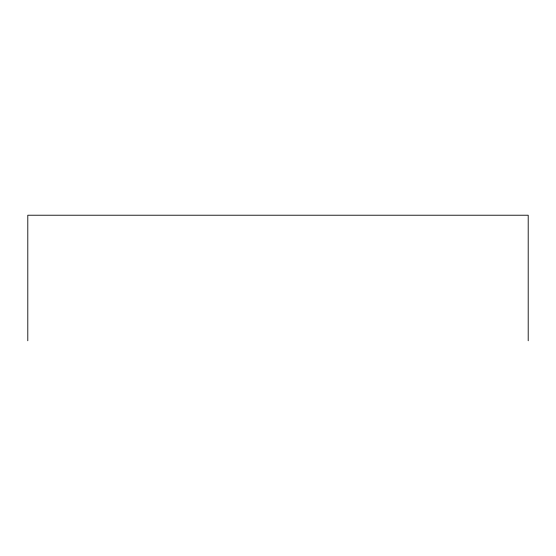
<?xml version="1.0" encoding="UTF-8"?>
<svg xmlns="http://www.w3.org/2000/svg" width="556" height="556" viewBox="0 0 556 556"><rect width="100%" height="100%" fill="white"/><g stroke="black" fill="none" stroke-linecap="round" stroke-linejoin="round"><path stroke-width="0.83" d="M528.2 340.779L528.2 215.221L27.8 215.221L27.8 340.779"/></g></svg>
